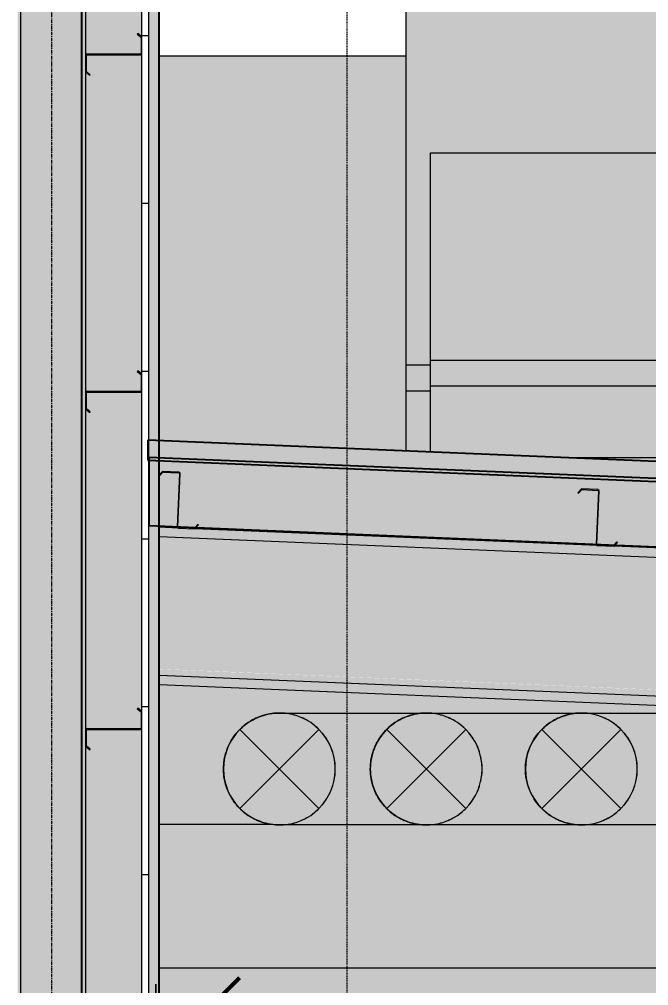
# Model space of a CAD drawing. Header units: inches. Extents: x -54880 to -186, y -265 to 853.
# Drawn here: x -22801 to -22711, y 108.3 to 246.5 of the extents above; entities that cross this region are included whole.
import ezdxf

# ---------------------------------------------------------------- set-up
doc = ezdxf.new("R2010")
doc.units = ezdxf.units.IN
doc.header["$MEASUREMENT"] = 0
doc.linetypes.add('Dash Dot 3_16_', pattern=[0.3125, 0.1875, -0.0625, 0, -0.0625])
doc.linetypes.add('Grid Line 1_2_', pattern=[0.875, 0.5, -0.125, 0.125, -0.125])
for name, color, linetype, lineweight in [('A-ANNO-DIMS', 211, 'Continuous', 9), ('A-ANNO-DIMS-192', 211, 'Continuous', 9), ('A-ANNO-SYMB', 150, 'Continuous', 9), ('A-CLNG', 13, 'Continuous', 9), ('A-ROOF', 132, 'Continuous', 9), ('A-WALL', 113, 'Continuous', 9), ('A-WALL-PATT', 111, 'Continuous', 9), ('L-SITE-WALL', 31, 'Continuous', 9), ('M-EQPM', 50, 'Continuous', 9), ('M-HVAC-DUCT', 70, 'Continuous', 9), ('M-HVAC-DUCT-ANNO', 70, 'Continuous', 9), ('S-BEAM', 12, 'Continuous', 9), ('S-COLS', 52, 'Continuous', 9), ('S-GRID', 1, 'Continuous', 9)]:
    doc.layers.add(name, color=color, linetype=linetype, lineweight=lineweight)
doc.styles.add('Arial_2', font='arial.ttf', dxfattribs={"height": 17.703593})
doc.dimstyles.new('Linear_-_3_32__Arial', dxfattribs={"dimscale": 12, "dimtxt": 18, "dimasz": 2, "dimexe": 1.5, "dimexo": 1, "dimgap": 1, "dimtad": 1, "dimdec": 0, "dimzin": 1, "dimdsep": 46, "dimlunit": 4, "dimtxsty": 'Arial_2', "dimblk1": 'OBLIQUE', "dimblk2": 'OBLIQUE', "dimsah": 1, "dimcen": 0.09, "dimdle": 1.5, "dimazin": 0, "dimtfac": 1, "dimtdec": 4, "dimtix": 1, "dimtmove": 0, "dimatfit": 3, "dimfxl": 1, "dimtvp": 1, "dimtfill": 1, "dimfrac": 2, "dimtolj": 1, "dimtzin": 0, "dimarcsym": 2})
pattern_1 = [(45, (-26138.858, 100.19), (-19.00703, 19.00703), []), (45, (-26138.858, 128.99), (-19.00703, 19.00703), [])]

# ---------------------------------------------------------------- blocks, each defined once
blk = doc.blocks.new('W-Wide Flange - W21X166-782998-Section 13')
at = {"layer": 'S-BEAM'}
for points in [[(-22076.2, 143.13), (-22076.14, 144.49), (-22781.02, 173.86), (-22781.02, 172.5), (-22078.63, 143.23)], [(-22076.23, 142.24), (-22076.2, 143.13), (-22781.02, 172.47), (-22781.02, 171.61), (-22078.63, 142.34)], [(-22076.98, 124.26), (-22076.23, 142.24), (-22781.02, 171.61), (-22781.02, 153.59), (-22076.99, 124.26)], [(-22077.02, 123.37), (-22077.02, 124.26), (-22781.02, 153.56), (-22781.02, 152.7), (-22077.75, 123.4)], [(-22077.08, 122.01), (-22077.02, 123.37), (-22781.02, 152.7), (-22781.02, 151.34), (-22680.62, 147.23), (-22678.69, 147.23), (-22677.95, 147.05), (-22662.21, 146.39), (-22661.49, 146.77), (-22659.62, 147.23), (-22657.5, 147.18), (-22655.76, 146.73), (-22654.49, 146.07), (-22078.63, 122.07)]]:
    blk.add_hatch(color=256, dxfattribs=at).paths.add_polyline_path(points, flags=0)
for p, q in [((-22778.27, 173.75), (-22781.02, 173.86)), ((-22718.33, 171.25), (-22775.91, 173.65)), ((-22076.2, 143.13), (-22781.02, 172.5)), ((-22658.38, 168.75), (-22715.96, 171.15)), ((-22781.02, 152.7), (-22077.02, 123.37)), ((-22680.86, 147.17), (-22781.02, 151.34))]:
    blk.add_line(p, q, dxfattribs=at)
blk = doc.blocks.new('Girt_Z - 8_D-915533-Section 13')
at = {"layer": 'S-BEAM'}
h = blk.add_hatch(dxfattribs=at)
h.set_pattern_fill('FP_1', color=256, style=0, pattern_type=2)
h.set_pattern_definition(pattern_1)
h.paths.add_polyline_path([(-22790.95, 142.02), (-22790.88, 142.1), (-22791.42, 142.55), (-22791.42, 144.87), (-22791.52, 144.87), (-22791.52, 142.5), (-22790.98, 142.05)], flags=0)
h.paths.add_polyline_path([(-22791.34, 144.95), (-22783.71, 144.95), (-22783.71, 145.05), (-22791.34, 145.05)], flags=0)
h.paths.add_polyline_path([(-22783.63, 145.13), (-22783.52, 145.13), (-22783.52, 147.5), (-22784.1, 147.98), (-22784.17, 147.9), (-22783.63, 147.45)], flags=0)
at = {"layer": 'S-BEAM', "lineweight": 15}
for p, q in [((-22784.1, 147.98), (-22784.17, 147.9)), ((-22783.52, 147.5), (-22784.1, 147.98)), ((-22784.17, 147.9), (-22783.63, 147.45)), ((-22783.63, 147.45), (-22783.63, 145.13)), ((-22783.52, 145.13), (-22783.52, 147.5)), ((-22791.52, 144.87), (-22791.52, 142.5)), ((-22791.42, 142.55), (-22791.42, 144.87)), ((-22783.71, 145.05), (-22791.34, 145.05)), ((-22791.34, 144.95), (-22783.71, 144.95)), ((-22791.52, 142.5), (-22790.95, 142.02)), ((-22790.88, 142.1), (-22791.42, 142.55)), ((-22790.95, 142.02), (-22790.88, 142.1))]:
    blk.add_line(p, q, dxfattribs=at)
for centre, radius, start, end in [((-22791.34, 144.87), 0.188, 90, 180), ((-22791.34, 144.87), 0.0782, 90, 177.8773), ((-22783.71, 145.13), 0.188, 270, 0), ((-22783.71, 145.13), 0.0782, 270, 356.9576)]:
    blk.add_arc(centre, radius, start, end, dxfattribs=at)
blk = doc.blocks.new('Girt_Z - 8_D-V13-Section 13')
at = {"layer": 'S-BEAM', "lineweight": 15}
for p, q in [((-22784.1, 196.23), (-22784.17, 196.15)), ((-22784.17, 196.15), (-22783.63, 195.7)), ((-22783.52, 195.75), (-22784.1, 196.23)), ((-22783.63, 195.7), (-22783.63, 193.38)), ((-22783.52, 193.38), (-22783.52, 195.75)), ((-22791.52, 193.12), (-22791.52, 190.75)), ((-22791.42, 190.8), (-22791.42, 193.12)), ((-22783.71, 193.3), (-22791.34, 193.3)), ((-22791.34, 193.2), (-22783.71, 193.2)), ((-22791.52, 190.75), (-22790.95, 190.27)), ((-22790.88, 190.35), (-22791.42, 190.8)), ((-22790.95, 190.27), (-22790.88, 190.35))]:
    blk.add_line(p, q, dxfattribs=at)
for centre, radius, start, end in [((-22791.34, 193.12), 0.188, 90, 180), ((-22791.34, 193.12), 0.0782, 90, 177.8773), ((-22783.71, 193.38), 0.188, 270, 0), ((-22783.71, 193.38), 0.0782, 270, 356.9576)]:
    blk.add_arc(centre, radius, start, end, dxfattribs=at)
blk = doc.blocks.new('Girt_Z - 8_D-V14-Section 13')
at = {"layer": 'S-BEAM', "lineweight": 15}
for p, q in [((-22784.1, 244.48), (-22784.17, 244.4)), ((-22784.17, 244.4), (-22783.63, 243.95)), ((-22783.52, 244), (-22784.1, 244.48)), ((-22783.63, 243.95), (-22783.63, 241.63)), ((-22783.52, 241.63), (-22783.52, 244)), ((-22791.52, 241.37), (-22791.52, 239)), ((-22791.42, 239.05), (-22791.42, 241.37)), ((-22783.71, 241.55), (-22791.34, 241.55)), ((-22791.34, 241.45), (-22783.71, 241.45)), ((-22791.52, 239), (-22790.95, 238.52)), ((-22790.88, 238.6), (-22791.42, 239.05)), ((-22790.95, 238.52), (-22790.88, 238.6))]:
    blk.add_line(p, q, dxfattribs=at)
for centre, radius, start, end in [((-22791.34, 241.37), 0.188, 90, 180), ((-22791.34, 241.37), 0.0782, 90, 177.8773), ((-22783.71, 241.63), 0.188, 270, 0), ((-22783.71, 241.63), 0.0782, 270, 356.9576)]:
    blk.add_arc(centre, radius, start, end, dxfattribs=at)
blk = doc.blocks.new('Girt_Z - 8_D-943828-Section 13')
at = {"layer": 'S-BEAM'}
h = blk.add_hatch(dxfattribs=at)
h.set_pattern_fill('FP_1', color=256, style=0, pattern_type=2)
h.set_pattern_definition(pattern_1)
h.paths.add_polyline_path([(-22775.91, 173.65), (-22775.4, 174.2), (-22775.48, 174.27), (-22775.95, 173.76), (-22778.27, 173.85), (-22778.27, 173.75)], flags=0)
h.paths.add_polyline_path([(-22778.34, 173.94), (-22778.03, 181.55), (-22778.14, 181.56), (-22778.45, 173.94)], flags=0)
h.paths.add_polyline_path([(-22781, 181.22), (-22780.52, 181.74), (-22778.21, 181.64), (-22778.21, 181.75), (-22780.57, 181.85), (-22781.08, 181.29)], flags=0)
at = {"layer": 'S-BEAM', "lineweight": 15}
for p, q in [((-22780.57, 181.85), (-22781.08, 181.29)), ((-22781.08, 181.29), (-22781, 181.22)), ((-22781, 181.22), (-22780.52, 181.74)), ((-22778.21, 181.75), (-22780.57, 181.85)), ((-22780.52, 181.74), (-22778.21, 181.64)), ((-22778.14, 181.56), (-22778.45, 173.94)), ((-22778.34, 173.94), (-22778.03, 181.55)), ((-22775.48, 174.27), (-22775.95, 173.76)), ((-22775.91, 173.65), (-22775.4, 174.2)), ((-22775.4, 174.2), (-22775.48, 174.27)), ((-22775.95, 173.76), (-22778.27, 173.85)), ((-22778.27, 173.75), (-22775.91, 173.65))]:
    blk.add_line(p, q, dxfattribs=at)
for centre, radius, start, end in [((-22778.21, 181.56), 0.187, 357.6141, 87.6141), ((-22778.21, 181.56), 0.0782, 357.6141, 85.4913), ((-22778.27, 173.93), 0.187, 177.6141, 267.6141), ((-22778.27, 173.93), 0.0782, 177.6141, 264.5717)]:
    blk.add_arc(centre, radius, start, end, dxfattribs=at)
blk = doc.blocks.new('Girt_Z - 8_D-V99-Section 13')
at = {"layer": 'S-BEAM'}
h = blk.add_hatch(dxfattribs=at)
h.set_pattern_fill('FP_1', color=256, style=0, pattern_type=2)
h.set_pattern_definition(pattern_1)
h.paths.add_polyline_path([(-22715.96, 171.15), (-22715.45, 171.7), (-22715.54, 171.78), (-22716.01, 171.26), (-22718.32, 171.36), (-22718.33, 171.25), (-22717.98, 171.23)], flags=0)
h.paths.add_polyline_path([(-22718.4, 171.44), (-22718.08, 179.06), (-22718.19, 179.06), (-22718.5, 171.44)], flags=0)
h.paths.add_polyline_path([(-22721.05, 178.72), (-22720.58, 179.24), (-22718.26, 179.14), (-22718.26, 179.25), (-22720.62, 179.35), (-22721.13, 178.8)], flags=0)
at = {"layer": 'S-BEAM', "lineweight": 15}
for p, q in [((-22720.62, 179.35), (-22721.13, 178.8)), ((-22721.13, 178.8), (-22721.05, 178.72)), ((-22721.05, 178.72), (-22720.58, 179.24)), ((-22718.26, 179.25), (-22720.62, 179.35)), ((-22720.58, 179.24), (-22718.26, 179.14)), ((-22718.19, 179.06), (-22718.5, 171.44)), ((-22718.4, 171.44), (-22718.08, 179.06)), ((-22715.54, 171.78), (-22716.01, 171.26)), ((-22715.96, 171.15), (-22715.45, 171.7)), ((-22715.45, 171.7), (-22715.54, 171.78)), ((-22718.33, 171.25), (-22715.96, 171.15)), ((-22716.01, 171.26), (-22718.32, 171.36))]:
    blk.add_line(p, q, dxfattribs=at)
for centre, radius, start, end in [((-22718.27, 179.06), 0.187, 357.6141, 87.6141), ((-22718.27, 179.06), 0.0782, 357.6141, 85.4913), ((-22718.32, 171.43), 0.187, 177.6141, 267.6141), ((-22718.32, 171.43), 0.0782, 177.6141, 264.5717)]:
    blk.add_arc(centre, radius, start, end, dxfattribs=at)
blk = doc.blocks.new('Carrier_48TC_Standard_Efficiency_Gas_Heat_Electric_Cooling_Packaged_Rooftop_Unit_3_to_15_nominal_tons - 15 ton 48TC__16-V108-Section 13')
at = {"layer": 'M-EQPM'}
for points in [[(-22745.7, 193.33), (-22742.2, 193.33), (-22742.2, 227.4), (-22699.77, 227.4), (-22699.77, 241.25), (-22629.83, 241.25), (-22629.83, 250.7), (-22745.7, 250.7), (-22745.7, 197.78)], [(-22629.7, 241.25), (-22629.7, 245.58), (-22629.83, 245.58), (-22629.83, 241.25)]]:
    blk.add_hatch(color=256, dxfattribs=at).paths.add_polyline_path(points, flags=0)
h = blk.add_hatch(color=256, dxfattribs=at)
h.paths.add_polyline_path([(-22657.02, 183.08), (-22673.77, 183.78), (-22721.64, 183.78), (-22704.89, 183.08), (-22666.14, 183.08)], flags=0)
h.paths.add_polyline_path([(-22742.2, 184.63), (-22742.2, 197.08), (-22745.7, 197.08), (-22745.7, 184.78)], flags=0)
for p, q in [((-22745.7, 250.7), (-22629.83, 250.7)), ((-22745.7, 193.33), (-22745.7, 250.7)), ((-22629.83, 241.25), (-22629.83, 250.7)), ((-22629.83, 245.58), (-22629.7, 245.58)), ((-22629.7, 245.58), (-22629.7, 241.25)), ((-22745.7, 197.08), (-22742.2, 197.08)), ((-22745.7, 184.78), (-22745.7, 197.08)), ((-22742.2, 193.33), (-22745.7, 193.33)), ((-22657.02, 183.08), (-22704.89, 183.08))]:
    blk.add_line(p, q, dxfattribs=at)
blk = doc.blocks.new('Carrier_48TC_Standard_Efficiency_Gas_Heat_Electric_Cooling_Packaged_Rooftop_Unit_3_to_15_nominal_tons - 5 ton 48TC__06-873527-Section 13')
at = {"layer": 'M-EQPM'}
for points in [[(-22735.26, 194.03), (-22699.77, 194.03), (-22699.77, 227.4), (-22742.2, 227.4), (-22742.2, 194.03)], [(-22699.77, 183.78), (-22675.72, 183.86), (-22699.77, 184.86), (-22699.77, 197.78), (-22742.2, 197.78), (-22742.2, 184.63), (-22721.64, 183.78), (-22700.7, 183.78)]]:
    blk.add_hatch(color=256, dxfattribs=at).paths.add_polyline_path(points, flags=0)
for p, q in [((-22742.2, 227.4), (-22699.77, 227.4)), ((-22742.2, 194.03), (-22742.2, 227.4)), ((-22742.2, 197.78), (-22699.77, 197.78)), ((-22742.2, 184.63), (-22742.2, 197.78)), ((-22699.77, 194.03), (-22742.2, 194.03)), ((-22673.77, 183.78), (-22721.64, 183.78))]:
    blk.add_line(p, q, dxfattribs=at)
blk = doc.blocks.new('Round Elbow - 1_5 D-893277-Section 13')
at = {"layer": 'M-HVAC-DUCT'}
h = blk.add_hatch(color=256, dxfattribs=at)
h.paths.add_polyline_path([(-22763.83, 131.29), (-22764.08, 131.34), (-22764.35, 131.34)], flags=0)
h.paths.add_polyline_path([(-22762.49, 131.44), (-22762.05, 131.49), (-22762, 131.56)], flags=0)
h.paths.add_polyline_path([(-22760.7, 131.96), (-22760.36, 132.08), (-22760.3, 132.17)], flags=0)
h.paths.add_polyline_path([(-22759.09, 132.88), (-22758.84, 133.03), (-22758.79, 133.14)], flags=0)
h.paths.add_polyline_path([(-22757.73, 134.14), (-22757.57, 134.3), (-22757.52, 134.44)], flags=0)
h.paths.add_polyline_path([(-22756.7, 135.69), (-22756.62, 135.81), (-22756.57, 136.02)], flags=0)
h.paths.add_polyline_path([(-22756.05, 137.44), (-22756.03, 137.51), (-22755.83, 139.29)], flags=0)
h.paths.add_polyline_path([(-22761.48, 146.89), (-22762.05, 147.09), (-22762.05, 147.03)], flags=0)
h.paths.add_polyline_path([(-22763.31, 147.23), (-22763.83, 147.29), (-22764.35, 147.23)], flags=0)
blk.add_hatch(color=256, dxfattribs=at).paths.add_polyline_path([(-22753.13, 139.29), (-22750.83, 139.29), (-22750.6, 141.2), (-22749.91, 143), (-22748.58, 144.8), (-22747.11, 146.01), (-22745.66, 146.77), (-22743.55, 147.23), (-22762.78, 147.21), (-22760.7, 146.61), (-22760.36, 146.49), (-22758.84, 145.54), (-22757.57, 144.27), (-22756.62, 142.76), (-22755.98, 140.68), (-22755.83, 139.29), (-22753.68, 139.29)], flags=0)
h = blk.add_hatch(color=256, dxfattribs=at)
h.paths.add_polyline_path([(-22743.56, 131.29), (-22743.9, 131.37), (-22746.01, 131.98), (-22746.5, 132.2), (-22747.82, 133.03), (-22749.08, 134.3), (-22750.15, 136.15), (-22750.63, 137.51), (-22750.83, 139.29), (-22755.83, 139.28), (-22756.07, 137.36), (-22756.74, 135.57), (-22757.84, 133.98), (-22759.35, 132.67), (-22761.18, 131.76), (-22763.05, 131.34), (-22743.79, 131.29)], flags=0)
h.paths.add_polyline_path([(-22741.11, 131.47), (-22740.65, 131.59), (-22741.05, 131.49)], flags=0)
at = {"layer": 'M-HVAC-DUCT', "flags": 128}
for points in [[(-22769.82, 144.59), (-22769.63, 144.8), (-22769.4, 145.02), (-22769.17, 145.24), (-22768.92, 145.45), (-22768.67, 145.65), (-22768.42, 145.84), (-22768.15, 146.02), (-22767.88, 146.19), (-22767.6, 146.34), (-22767.31, 146.49), (-22767.02, 146.62), (-22766.73, 146.74), (-22766.43, 146.85), (-22766.12, 146.95), (-22765.81, 147.04), (-22765.5, 147.11), (-22765.19, 147.17), (-22764.87, 147.22), (-22764.55, 147.25), (-22764.23, 147.28), (-22763.91, 147.29), (-22763.83, 147.29)], [(-22763.83, 147.29), (-22763.81, 147.29), (-22763.75, 147.29), (-22763.66, 147.29), (-22763.52, 147.29), (-22763.35, 147.29), (-22763.14, 147.29), (-22762.89, 147.29), (-22762.61, 147.29), (-22762.29, 147.29), (-22761.93, 147.29), (-22761.54, 147.29), (-22761.12, 147.29), (-22760.66, 147.29), (-22760.16, 147.29), (-22759.64, 147.29), (-22759.08, 147.29), (-22758.49, 147.29), (-22757.87, 147.29), (-22757.22, 147.29), (-22756.55, 147.29), (-22755.85, 147.29), (-22755.12, 147.29), (-22754.37, 147.29), (-22753.59, 147.29), (-22752.79, 147.29), (-22751.98, 147.29), (-22751.14, 147.29), (-22750.28, 147.29), (-22749.41, 147.29), (-22748.52, 147.29), (-22747.62, 147.29), (-22746.71, 147.29), (-22745.78, 147.29), (-22744.85, 147.29), (-22743.91, 147.29), (-22742.96, 147.29), (-22742.58, 147.29)], [(-22771.83, 139.29), (-22771.82, 139.61), (-22771.8, 139.93), (-22771.77, 140.24), (-22771.73, 140.56), (-22771.67, 140.88), (-22771.6, 141.19), (-22771.52, 141.5), (-22771.42, 141.8), (-22771.31, 142.1), (-22771.2, 142.4), (-22771.07, 142.69), (-22770.92, 142.98), (-22770.77, 143.26), (-22770.61, 143.54), (-22770.43, 143.8), (-22770.24, 144.06), (-22770.05, 144.32), (-22769.84, 144.56)], [(-22769.82, 133.99), (-22769.99, 134.19), (-22770.19, 134.44), (-22770.38, 134.7), (-22770.56, 134.96), (-22770.73, 135.24), (-22770.88, 135.52), (-22771.03, 135.8), (-22771.16, 136.09), (-22771.28, 136.39), (-22771.39, 136.69), (-22771.49, 136.99), (-22771.58, 137.3), (-22771.65, 137.61), (-22771.71, 137.93), (-22771.76, 138.24), (-22771.79, 138.56), (-22771.82, 138.88), (-22771.83, 139.2), (-22771.83, 139.29)], [(-22763.83, 131.29), (-22764.15, 131.29), (-22764.47, 131.31), (-22764.79, 131.34), (-22765.1, 131.39), (-22765.42, 131.45), (-22765.73, 131.52), (-22766.04, 131.6), (-22766.34, 131.69), (-22766.65, 131.8), (-22766.94, 131.92), (-22767.24, 132.05), (-22767.52, 132.19), (-22767.8, 132.34), (-22768.08, 132.51), (-22768.34, 132.68), (-22768.61, 132.87), (-22768.86, 133.07), (-22769.1, 133.27), (-22769.34, 133.49), (-22769.57, 133.71), (-22769.78, 133.95)], [(-22742.58, 131.29), (-22742.7, 131.29), (-22743.65, 131.29), (-22744.6, 131.29), (-22745.53, 131.29), (-22746.46, 131.29), (-22747.38, 131.29), (-22748.28, 131.29), (-22749.17, 131.29), (-22750.05, 131.29), (-22750.91, 131.29), (-22751.75, 131.29), (-22752.58, 131.29), (-22753.38, 131.29), (-22754.16, 131.29), (-22754.92, 131.29), (-22755.65, 131.29), (-22756.36, 131.29), (-22757.04, 131.29), (-22757.7, 131.29), (-22758.33, 131.29), (-22758.92, 131.29), (-22759.49, 131.29), (-22760.02, 131.29), (-22760.53, 131.29), (-22760.99, 131.29), (-22761.43, 131.29), (-22761.83, 131.29), (-22762.2, 131.29), (-22762.53, 131.29), (-22762.82, 131.29), (-22763.08, 131.29), (-22763.3, 131.29), (-22763.48, 131.29), (-22763.62, 131.29), (-22763.73, 131.29), (-22763.8, 131.29), (-22763.83, 131.29), (-22763.83, 131.29)]]:
    blk.add_lwpolyline(points, dxfattribs=at)
at = {"layer": 'M-HVAC-DUCT'}
for start, end in [(113.0848, 120.6682), (99.6807, 107.183), (90, 93.7389), (86.2611, 90), (72.817, 80.3193), (59.3318, 66.9152), (126.4786, 134.2301), (45.7699, 53.5214), (139.8651, 147.9612), (32.0388, 40.1349), (153.2466, 162.2008), (17.7992, 26.7534), (167.1429, 180), (360, 12.8571), (180, 192.8571), (347.1429, 360), (197.7992, 206.7534), (333.2466, 342.2008), (212.0388, 220.1349), (319.8651, 327.9612), (225.7699, 233.5214), (306.4786, 314.2301), (239.3318, 246.9152), (252.817, 260.3193), (279.6807, 287.183), (293.0848, 300.6682), (266.2611, 270), (270, 273.7389)]:
    blk.add_arc((-22763.83, 139.29), 8, start, end, dxfattribs=at)
blk = doc.blocks.new('Round Elbow - 1_5 D-V135-Section 13')
at = {"layer": 'M-HVAC-DUCT'}
h = blk.add_hatch(color=256, dxfattribs=at)
h.paths.add_polyline_path([(-22742.83, 131.29), (-22743.08, 131.34), (-22743.35, 131.34)], flags=0)
h.paths.add_polyline_path([(-22741.49, 131.44), (-22741.05, 131.49), (-22741, 131.56)], flags=0)
h.paths.add_polyline_path([(-22739.7, 131.96), (-22739.36, 132.08), (-22739.3, 132.17)], flags=0)
h.paths.add_polyline_path([(-22738.09, 132.88), (-22737.84, 133.03), (-22737.79, 133.14)], flags=0)
h.paths.add_polyline_path([(-22736.73, 134.14), (-22736.57, 134.3), (-22736.52, 134.44)], flags=0)
h.paths.add_polyline_path([(-22735.7, 135.69), (-22735.62, 135.81), (-22735.57, 136.02)], flags=0)
h.paths.add_polyline_path([(-22735.05, 137.44), (-22735.03, 137.51), (-22734.83, 139.29)], flags=0)
h.paths.add_polyline_path([(-22740.48, 146.89), (-22741.05, 147.09), (-22741.05, 147.03)], flags=0)
h = blk.add_hatch(color=256, dxfattribs=at)
h.paths.add_polyline_path([(-22734.58, 139.29), (-22728.63, 139.29), (-22728.31, 141.43), (-22727.53, 143.27), (-22726.62, 144.59), (-22724.87, 146.03), (-22723.27, 146.81), (-22721.59, 147.23), (-22741.78, 147.21), (-22739.7, 146.61), (-22739.36, 146.49), (-22737.84, 145.54), (-22736.57, 144.27), (-22735.62, 142.76), (-22734.98, 140.68), (-22734.83, 139.29)], flags=0)
h.paths.add_polyline_path([(-22718.83, 147.08), (-22718.88, 147.1), (-22718.84, 147.08)], flags=0)
blk.add_hatch(color=256, dxfattribs=at).paths.add_polyline_path([(-22734.54, 131.29), (-22721.62, 131.35), (-22723.81, 131.98), (-22724.34, 132.23), (-22725.65, 133.06), (-22726.89, 134.3), (-22727.93, 136.07), (-22728.43, 137.51), (-22728.63, 139.29), (-22734.83, 139.28), (-22735.07, 137.36), (-22735.74, 135.57), (-22736.84, 133.98), (-22738.35, 132.67), (-22739.99, 131.81), (-22742.05, 131.34), (-22735.26, 131.29)], flags=0)
at = {"layer": 'M-HVAC-DUCT', "flags": 128}
for points in [[(-22750.83, 139.29), (-22750.82, 139.61), (-22750.8, 139.93), (-22750.77, 140.24), (-22750.73, 140.56), (-22750.67, 140.88), (-22750.6, 141.19), (-22750.52, 141.5), (-22750.42, 141.8), (-22750.31, 142.1), (-22750.2, 142.4), (-22750.07, 142.69), (-22749.92, 142.98), (-22749.77, 143.26), (-22749.61, 143.54), (-22749.43, 143.8), (-22749.24, 144.06), (-22749.05, 144.32), (-22748.84, 144.56), (-22748.63, 144.8), (-22748.4, 145.02), (-22748.17, 145.24), (-22747.92, 145.45), (-22747.67, 145.65), (-22747.42, 145.84), (-22747.15, 146.02), (-22746.88, 146.19), (-22746.6, 146.34), (-22746.31, 146.49), (-22746.02, 146.62), (-22745.73, 146.74), (-22745.43, 146.85), (-22745.12, 146.95), (-22744.81, 147.04), (-22744.5, 147.11), (-22744.19, 147.17), (-22743.87, 147.22), (-22743.55, 147.25), (-22743.23, 147.28), (-22742.91, 147.29), (-22742.83, 147.29)], [(-22742.83, 147.29), (-22742.81, 147.29), (-22742.75, 147.29), (-22742.66, 147.29), (-22742.52, 147.29), (-22742.35, 147.29), (-22742.14, 147.29), (-22741.89, 147.29), (-22741.61, 147.29), (-22741.29, 147.29), (-22740.93, 147.29), (-22740.54, 147.29), (-22740.12, 147.29), (-22739.66, 147.29), (-22739.16, 147.29), (-22738.64, 147.29), (-22738.08, 147.29), (-22737.49, 147.29), (-22736.87, 147.29), (-22736.22, 147.29), (-22735.55, 147.29), (-22734.85, 147.29), (-22734.12, 147.29), (-22733.37, 147.29), (-22732.59, 147.29), (-22731.79, 147.29), (-22730.98, 147.29), (-22730.14, 147.29), (-22729.28, 147.29), (-22728.41, 147.29), (-22727.52, 147.29), (-22726.62, 147.29), (-22725.71, 147.29), (-22724.78, 147.29), (-22723.85, 147.29), (-22722.91, 147.29), (-22721.96, 147.29), (-22721, 147.29), (-22720.39, 147.29)], [(-22742.83, 131.29), (-22743.15, 131.29), (-22743.47, 131.31), (-22743.79, 131.34), (-22744.1, 131.39), (-22744.42, 131.45), (-22744.73, 131.52), (-22745.04, 131.6), (-22745.34, 131.69), (-22745.65, 131.8), (-22745.94, 131.92), (-22746.24, 132.05), (-22746.52, 132.19), (-22746.8, 132.34), (-22747.08, 132.51), (-22747.34, 132.68), (-22747.61, 132.87), (-22747.86, 133.07), (-22748.1, 133.27), (-22748.34, 133.49), (-22748.57, 133.71), (-22748.78, 133.95), (-22748.99, 134.19), (-22749.19, 134.44), (-22749.38, 134.7), (-22749.56, 134.96), (-22749.73, 135.24), (-22749.88, 135.52), (-22750.03, 135.8), (-22750.16, 136.09), (-22750.28, 136.39), (-22750.39, 136.69), (-22750.49, 136.99), (-22750.58, 137.3), (-22750.65, 137.61), (-22750.71, 137.93), (-22750.76, 138.24), (-22750.79, 138.56), (-22750.82, 138.88), (-22750.83, 139.2), (-22750.83, 139.29)], [(-22720.39, 131.29), (-22720.75, 131.29), (-22721.7, 131.29), (-22722.65, 131.29), (-22723.6, 131.29), (-22724.53, 131.29), (-22725.46, 131.29), (-22726.38, 131.29), (-22727.28, 131.29), (-22728.17, 131.29), (-22729.05, 131.29), (-22729.91, 131.29), (-22730.75, 131.29), (-22731.58, 131.29), (-22732.38, 131.29), (-22733.16, 131.29), (-22733.92, 131.29), (-22734.65, 131.29), (-22735.36, 131.29), (-22736.04, 131.29), (-22736.7, 131.29), (-22737.33, 131.29), (-22737.92, 131.29), (-22738.49, 131.29), (-22739.02, 131.29), (-22739.53, 131.29), (-22739.99, 131.29), (-22740.43, 131.29), (-22740.83, 131.29), (-22741.2, 131.29), (-22741.53, 131.29), (-22741.82, 131.29), (-22742.08, 131.29), (-22742.3, 131.29), (-22742.48, 131.29), (-22742.62, 131.29), (-22742.73, 131.29), (-22742.8, 131.29), (-22742.83, 131.29), (-22742.83, 131.29)]]:
    blk.add_lwpolyline(points, dxfattribs=at)
at = {"layer": 'M-HVAC-DUCT'}
for start, end in [(113.0848, 120.6682), (99.6807, 107.183), (90, 93.7389), (86.2611, 90), (72.817, 80.3193), (59.3318, 66.9152), (126.4786, 134.2301), (45.7699, 53.5214), (139.8651, 147.9612), (32.0388, 40.1349), (153.2466, 162.2008), (17.8742, 26.7534), (167.1429, 180), (360, 12.8571), (180, 192.8571), (347.1429, 360), (197.7992, 206.7534), (333.2466, 342.1258), (212.0388, 220.1349), (319.8651, 327.9612), (225.7699, 233.5214), (306.4786, 314.2301), (239.3318, 246.9152), (252.817, 260.3193), (279.6807, 287.183), (293.0848, 300.6682), (266.2611, 270), (270, 273.7389)]:
    blk.add_arc((-22742.83, 139.29), 8, start, end, dxfattribs=at)
blk = doc.blocks.new('Round Elbow - 1_5 D-V136-Section 13')
at = {"layer": 'M-HVAC-DUCT'}
h = blk.add_hatch(color=256, dxfattribs=at)
h.paths.add_polyline_path([(-22720.63, 131.29), (-22720.89, 131.34), (-22721.15, 131.34)], flags=0)
h.paths.add_polyline_path([(-22719.29, 131.44), (-22718.85, 131.49), (-22718.81, 131.56)], flags=0)
h.paths.add_polyline_path([(-22717.51, 131.96), (-22717.16, 132.08), (-22717.1, 132.17)], flags=0)
h.paths.add_polyline_path([(-22715.89, 132.88), (-22715.64, 133.03), (-22715.59, 133.14)], flags=0)
h.paths.add_polyline_path([(-22714.53, 134.14), (-22714.38, 134.3), (-22714.33, 134.44)], flags=0)
h.paths.add_polyline_path([(-22713.5, 135.69), (-22713.42, 135.81), (-22713.38, 136.02)], flags=0)
h.paths.add_polyline_path([(-22712.85, 137.44), (-22712.83, 137.51), (-22712.63, 139.29)], flags=0)
h.paths.add_polyline_path([(-22718.28, 146.89), (-22718.85, 147.09), (-22718.86, 147.03)], flags=0)
h.paths.add_polyline_path([(-22720.11, 147.23), (-22720.63, 147.29), (-22721.15, 147.23)], flags=0)
blk.add_hatch(color=256, dxfattribs=at).paths.add_polyline_path([(-22711.67, 139.29), (-22707.63, 139.29), (-22707.4, 141.2), (-22706.71, 143), (-22705.38, 144.8), (-22703.91, 146.01), (-22702.47, 146.77), (-22700.35, 147.23), (-22719.59, 147.21), (-22717.51, 146.61), (-22717.16, 146.49), (-22715.64, 145.54), (-22714.38, 144.27), (-22713.42, 142.76), (-22712.79, 140.68), (-22712.63, 139.29), (-22712.2, 139.29)], flags=0)
h = blk.add_hatch(color=256, dxfattribs=at)
h.paths.add_polyline_path([(-22703.39, 131.29), (-22700.7, 131.37), (-22702.81, 131.98), (-22703.3, 132.2), (-22704.62, 133.03), (-22705.89, 134.3), (-22706.96, 136.15), (-22707.43, 137.51), (-22707.63, 139.29), (-22712.63, 139.28), (-22712.87, 137.36), (-22713.55, 135.57), (-22714.64, 133.98), (-22716.15, 132.67), (-22717.98, 131.76), (-22719.85, 131.34), (-22703.83, 131.29)], flags=0)
h.paths.add_polyline_path([(-22697.92, 131.47), (-22697.45, 131.59), (-22697.85, 131.49)], flags=0)
at = {"layer": 'M-HVAC-DUCT', "flags": 128}
for points in [[(-22726.62, 144.59), (-22726.43, 144.8), (-22726.2, 145.02), (-22725.97, 145.24), (-22725.73, 145.45), (-22725.48, 145.65), (-22725.22, 145.84), (-22724.95, 146.02), (-22724.68, 146.19), (-22724.4, 146.34), (-22724.12, 146.49), (-22723.83, 146.62), (-22723.53, 146.74), (-22723.23, 146.85), (-22722.92, 146.95), (-22722.62, 147.04), (-22722.3, 147.11), (-22721.99, 147.17), (-22721.67, 147.22), (-22721.36, 147.25), (-22721.04, 147.28), (-22720.72, 147.29), (-22720.63, 147.29)], [(-22720.63, 147.29), (-22720.61, 147.29), (-22720.55, 147.29), (-22720.46, 147.29), (-22720.32, 147.29), (-22720.15, 147.29), (-22719.94, 147.29), (-22719.7, 147.29), (-22719.41, 147.29), (-22719.09, 147.29), (-22718.74, 147.29), (-22718.34, 147.29), (-22717.92, 147.29), (-22717.46, 147.29), (-22716.96, 147.29), (-22716.44, 147.29), (-22715.88, 147.29), (-22715.29, 147.29), (-22714.67, 147.29), (-22714.03, 147.29), (-22713.35, 147.29), (-22712.65, 147.29), (-22711.92, 147.29), (-22711.17, 147.29), (-22710.39, 147.29), (-22709.6, 147.29), (-22708.78, 147.29), (-22707.94, 147.29), (-22707.09, 147.29), (-22706.21, 147.29), (-22705.33, 147.29), (-22704.43, 147.29), (-22703.51, 147.29), (-22702.59, 147.29), (-22701.65, 147.29), (-22700.71, 147.29), (-22699.76, 147.29), (-22699.39, 147.29)], [(-22728.63, 139.29), (-22728.62, 139.61), (-22728.6, 139.93), (-22728.57, 140.24), (-22728.53, 140.56), (-22728.47, 140.88), (-22728.4, 141.19), (-22728.32, 141.5), (-22728.22, 141.8), (-22728.12, 142.1), (-22728, 142.4), (-22727.87, 142.69), (-22727.73, 142.98), (-22727.57, 143.26), (-22727.41, 143.54), (-22727.23, 143.8), (-22727.05, 144.06), (-22726.85, 144.32), (-22726.64, 144.56)], [(-22726.62, 133.98), (-22726.8, 134.19), (-22727, 134.44), (-22727.18, 134.7), (-22727.36, 134.96), (-22727.53, 135.24), (-22727.69, 135.52), (-22727.83, 135.8), (-22727.96, 136.09), (-22728.09, 136.39), (-22728.2, 136.69), (-22728.29, 136.99), (-22728.38, 137.3), (-22728.45, 137.61), (-22728.51, 137.93), (-22728.56, 138.24), (-22728.6, 138.56), (-22728.62, 138.88), (-22728.63, 139.2), (-22728.63, 139.29)], [(-22720.63, 131.29), (-22720.95, 131.29), (-22721.27, 131.31), (-22721.59, 131.34), (-22721.91, 131.39), (-22722.22, 131.45), (-22722.53, 131.52), (-22722.84, 131.6), (-22723.15, 131.69), (-22723.45, 131.8), (-22723.75, 131.92), (-22724.04, 132.05), (-22724.32, 132.19), (-22724.61, 132.34), (-22724.88, 132.51), (-22725.15, 132.68), (-22725.41, 132.87), (-22725.66, 133.07), (-22725.91, 133.27), (-22726.14, 133.49), (-22726.37, 133.71), (-22726.59, 133.95)], [(-22699.39, 131.29), (-22699.5, 131.29), (-22700.45, 131.29), (-22701.4, 131.29), (-22702.34, 131.29), (-22703.26, 131.29), (-22704.18, 131.29), (-22705.09, 131.29), (-22705.98, 131.29), (-22706.85, 131.29), (-22707.71, 131.29), (-22708.56, 131.29), (-22709.38, 131.29), (-22710.18, 131.29), (-22710.96, 131.29), (-22711.72, 131.29), (-22712.46, 131.29), (-22713.16, 131.29), (-22713.85, 131.29), (-22714.5, 131.29), (-22715.13, 131.29), (-22715.72, 131.29), (-22716.29, 131.29), (-22716.83, 131.29), (-22717.33, 131.29), (-22717.8, 131.29), (-22718.23, 131.29), (-22718.63, 131.29), (-22719, 131.29), (-22719.33, 131.29), (-22719.62, 131.29), (-22719.88, 131.29), (-22720.1, 131.29), (-22720.28, 131.29), (-22720.43, 131.29), (-22720.53, 131.29), (-22720.6, 131.29), (-22720.63, 131.29), (-22720.63, 131.29)]]:
    blk.add_lwpolyline(points, dxfattribs=at)
at = {"layer": 'M-HVAC-DUCT'}
for start, end in [(113.0848, 120.6682), (99.6807, 107.183), (90, 93.7389), (86.2611, 90), (72.817, 80.3193), (59.3318, 66.9152), (126.4786, 134.2301), (45.7699, 53.5214), (139.8651, 147.9612), (32.0388, 40.1349), (153.2466, 162.2008), (17.7992, 26.7534), (167.1429, 180), (360, 12.8571), (180, 192.8571), (347.1429, 360), (197.7992, 206.7534), (333.2466, 342.2008), (212.0388, 220.1349), (319.8651, 327.9612), (225.7699, 233.5214), (306.4786, 314.2301), (239.3318, 246.9152), (252.817, 260.3193), (279.6807, 287.183), (293.0848, 300.6682), (266.2611, 270), (270, 273.7389)]:
    blk.add_arc((-22720.63, 139.29), 8, start, end, dxfattribs=at)
blk = doc.blocks.new('DIMBLOCK1-Section 13')
at = {"layer": 'A-ANNO-DIMS-192', "lineweight": 50}
for p, q in [((-24629.77, 97.39), (-24617.77, 109.39)), ((-22781.52, 97.39), (-22769.52, 109.39)), ((-24629.77, 97.39), (-24641.77, 85.39)), ((-22781.52, 97.39), (-22793.52, 85.39))]:
    blk.add_line(p, q, dxfattribs=at)
at = {"layer": 'A-ANNO-DIMS-192'}
for p, q in [((-24629.77, 108.5), (-24629.77, 79.39)), ((-24629.77, 97.39), (-24629.77, 108.5)), ((-22781.52, 108.5), (-22781.52, 79.39)), ((-22781.52, 97.39), (-22781.52, 108.5)), ((-24647.77, 97.39), (-22763.52, 97.39))]:
    blk.add_line(p, q, dxfattribs=at)
at = {"layer": 'A-ANNO-DIMS-192', "color": 0, "insert": (-23750.65, 132.35), "char_height": 17.704, "width": 108, "attachment_point": 1, "line_spacing_factor": 0.938532, "style": 'Arial_2', "bg_fill": 3, "box_fill_scale": 1.25, "bg_fill_color": 0, "bg_fill_transparency": 0}
blk.add_mtext('154\' - 0"', dxfattribs=at)
blk = doc.blocks.new('_Oblique')
at = {"color": 0, "linetype": 'ByBlock', "lineweight": -2}
blk.add_line((-0.5, -0.5), (0.5, 0.5), dxfattribs=at)

msp = doc.modelspace()

# ---------------------------------------------------------------- hatches: boundary and pattern name
at = {"layer": 'A-CLNG'}
msp.add_hatch(color=256, dxfattribs=at).paths.add_polyline_path([(-22060.14, 144), (-22060.14, 153.76), (-22782.52, 183.86), (-22782.52, 174.1), (-22061.35, 144.05)], flags=0)
at = {"layer": 'A-ROOF'}
msp.add_hatch(color=256, dxfattribs=at).paths.add_polyline_path([(-22012.52, 151.35), (-22012.52, 154.23), (-22782.65, 186.32), (-22782.65, 183.44), (-22044.07, 152.67)], flags=0)
at = {"layer": 'A-WALL-PATT'}
h = msp.add_hatch(dxfattribs=at)
h.set_pattern_fill('FP_4', color=256, style=0, pattern_type=2)
h.set_pattern_definition([(0, (-26138.858, 100.19), (0, 24), []), (90, (-26138.858, 100.19), (-24, 1e-15), [])])
h.paths.add_polyline_path([(-22782.52, 0), (-22782.52, 367.48), (-22783.52, 367.48), (-22783.52, 0)], flags=0)
at = {"layer": 'L-SITE-WALL', "lineweight": 5}
for points in [[(-22791.52, 0), (-22791.52, 367.48), (-22792.15, 367.48), (-22792.15, 0)], [(-22783.52, 0), (-22783.52, 367.48), (-22791.52, 367.48), (-22791.52, 0)]]:
    msp.add_hatch(color=256, dxfattribs=at).paths.add_polyline_path(points, flags=0)
at = {"layer": 'L-SITE-WALL'}
msp.add_hatch(color=256, dxfattribs=at).paths.add_polyline_path([(-22781.02, 0), (-22781.02, 367.48), (-22782.52, 367.48), (-22782.52, 0)], flags=0)
at = {"layer": 'L-SITE-WALL', "lineweight": 5}
h = msp.add_hatch(color=256, dxfattribs=at)
h.paths.add_polyline_path([(-22493.34, 0), (-22458.77, 0), (-22458.77, 131.29), (-22649.51, 131.29), (-22651.74, 128.93), (-22654.68, 126.27), (-22658.75, 123.29), (-22662.88, 120.87), (-22667.6, 118.73), (-22670.31, 117.71), (-22672.12, 116.69), (-22676.85, 114.6), (-22681.76, 112.96), (-22687.58, 111.67), (-22692.49, 111.03), (-22697.08, 110.82), (-22781.02, 110.82), (-22781.02, 93), (-22779.52, 93), (-22779.52, 0), (-22769.82, 0)], flags=0)
h.paths.add_polyline_path([(-22810.02, 2), (-22801.26, 2), (-22801.26, 93.77), (-22810.02, 93.77), (-22810.02, 20.14)], flags=0)
h.paths.add_polyline_path([(-22688.66, 147.29), (-22685.79, 147.37), (-22692.66, 147.66), (-22692.66, 147.29), (-22689.88, 147.29)], flags=0)
h.paths.add_polyline_path([(-22173.39, 148.54), (-22173.39, 148.72), (-22176.33, 148.78), (-22176.43, 148.67), (-22175.42, 148.63)], flags=0)
h.paths.add_polyline_path([(-22178.79, 148.77), (-22178.79, 148.88), (-22236.27, 151.28), (-22236.38, 151.17), (-22178.87, 148.77)], flags=0)
h.paths.add_polyline_path([(-22238.74, 151.26), (-22238.74, 151.37), (-22296.22, 153.77), (-22296.32, 153.66), (-22239.05, 151.28)], flags=0)
h.paths.add_polyline_path([(-22059.52, 151.8), (-22059.52, 153.31), (-22060.14, 153.34), (-22060.14, 151.83)], flags=0)
h.paths.add_polyline_path([(-22298.69, 153.76), (-22298.69, 153.87), (-22356.17, 156.27), (-22356.27, 156.16), (-22298.99, 153.77)], flags=0)
h.paths.add_polyline_path([(-22059.52, 156.19), (-22059.52, 158.18), (-22657.02, 183.08), (-22704.89, 183.08), (-22060.14, 156.21)], flags=0)
h.paths.add_polyline_path([(-22358.64, 156.26), (-22358.64, 156.37), (-22416.12, 158.77), (-22416.22, 158.66), (-22358.72, 156.26)], flags=0)
h.paths.add_polyline_path([(-22418.59, 158.76), (-22418.58, 158.87), (-22476.07, 161.27), (-22476.17, 161.16), (-22418.66, 158.76)], flags=0)
h.paths.add_polyline_path([(-22478.53, 161.26), (-22478.53, 161.37), (-22536.01, 163.77), (-22536.12, 163.66), (-22478.61, 161.26)], flags=0)
h.paths.add_polyline_path([(-22538.48, 163.75), (-22538.48, 163.86), (-22595.96, 166.26), (-22596.06, 166.15), (-22538.56, 163.76)], flags=0)
h.paths.add_polyline_path([(-22598.43, 166.25), (-22598.43, 166.36), (-22655.91, 168.76), (-22656.01, 168.65), (-22598.51, 166.25)], flags=0)
h.paths.add_polyline_path([(-22658.38, 168.75), (-22658.38, 168.86), (-22715.86, 171.26), (-22715.96, 171.15), (-22658.46, 168.75)], flags=0)
h.paths.add_polyline_path([(-22718.33, 171.25), (-22718.32, 171.36), (-22775.81, 173.76), (-22775.91, 173.65), (-22718.4, 171.25)], flags=0)
h.paths.add_polyline_path([(-22778.27, 173.75), (-22778.27, 173.85), (-22781.02, 173.94), (-22781.02, 173.86), (-22778.35, 173.75)], flags=0)
h.paths.add_polyline_path([(-22745.7, 184.78), (-22745.7, 241.25), (-22781.02, 241.25), (-22781.02, 186.25), (-22769.82, 185.78)], flags=0)
at = {"layer": 'M-HVAC-DUCT', "lineweight": 5}
for points in [[(-22768.98, 145.38), (-22768.37, 145.87), (-22766.66, 146.77), (-22764.79, 147.23), (-22692.66, 147.29), (-22692.66, 147.66), (-22781.02, 151.34), (-22781.02, 145.38), (-22769.27, 145.38)], [(-22781.02, 124.82), (-22697.08, 124.82), (-22697.08, 131.29), (-22764.79, 131.34), (-22765.3, 131.38), (-22781.02, 131.38), (-22781.02, 126.48)], [(-22769.82, 110.82), (-22697.08, 110.82), (-22697.08, 124.82), (-22781.02, 124.82), (-22781.02, 110.82)]]:
    msp.add_hatch(color=256, dxfattribs=at).paths.add_polyline_path(points, flags=0)
h = msp.add_hatch(color=256, dxfattribs=at)
h.paths.add_polyline_path([(-22769.82, 131.38), (-22765.17, 131.44), (-22765.91, 131.59), (-22767.53, 132.22), (-22769.04, 133.26), (-22770.08, 134.3), (-22771.04, 135.81), (-22771.63, 137.51), (-22771.83, 139.29), (-22771.6, 141.2), (-22770.91, 143), (-22769.82, 144.59), (-22768.98, 145.38), (-22781.02, 145.38), (-22781.02, 131.38)], flags=0)
h.paths.add_polyline_path([(-22762.11, 131.47), (-22761.63, 131.59), (-22762.05, 131.49)], flags=0)
at = {"layer": 'M-HVAC-DUCT-ANNO'}
for points in [[(-22764.79, 131.34), (-22762.86, 131.34), (-22760.99, 131.81), (-22759.28, 132.7), (-22757.84, 133.98), (-22756.74, 135.57), (-22756.06, 137.37), (-22755.83, 139.29), (-22756.06, 141.2), (-22756.74, 143), (-22757.84, 144.59), (-22759.28, 145.87), (-22761.18, 146.81), (-22762.86, 147.23), (-22764.79, 147.23), (-22766.66, 146.77), (-22768.37, 145.87), (-22769.82, 144.59), (-22770.91, 143), (-22771.6, 141.2), (-22771.83, 139.29), (-22771.6, 137.37), (-22770.91, 135.57), (-22769.82, 133.98), (-22768.31, 132.67), (-22766.66, 131.81)], [(-22741.86, 131.34), (-22739.99, 131.81), (-22738.28, 132.7), (-22736.84, 133.98), (-22735.74, 135.57), (-22735.06, 137.37), (-22734.83, 139.29), (-22735.06, 141.2), (-22735.74, 143), (-22736.84, 144.59), (-22738.28, 145.87), (-22739.99, 146.77), (-22741.86, 147.23), (-22743.9, 147.2), (-22745.72, 146.73), (-22747.37, 145.87), (-22748.82, 144.59), (-22749.91, 143), (-22750.6, 141.2), (-22750.83, 139.29), (-22750.59, 137.36), (-22749.91, 135.57), (-22748.82, 133.98), (-22747.31, 132.67), (-22745.66, 131.81), (-22743.79, 131.34)], [(-22721.59, 131.34), (-22719.67, 131.34), (-22717.79, 131.81), (-22716.09, 132.7), (-22714.64, 133.98), (-22713.55, 135.57), (-22712.86, 137.37), (-22712.63, 139.29), (-22712.86, 141.2), (-22713.55, 143), (-22714.64, 144.59), (-22716.09, 145.87), (-22717.98, 146.81), (-22719.67, 147.23), (-22721.59, 147.23), (-22723.53, 146.73), (-22725.17, 145.87), (-22726.62, 144.59), (-22727.71, 143), (-22728.4, 141.2), (-22728.63, 139.29), (-22728.39, 137.36), (-22727.71, 135.57), (-22726.62, 133.98), (-22725.11, 132.67), (-22723.47, 131.81)]]:
    msp.add_hatch(color=256, dxfattribs=at).paths.add_polyline_path(points, flags=0)
at = {"layer": 'S-COLS', "lineweight": 5}
for points in [[(-22800.82, 0), (-22800.82, 348.84), (-22801.26, 348.84), (-22801.26, 0)], [(-22800.3, 0), (-22800.13, 0), (-22800.14, 348.69), (-22800.82, 348.71), (-22800.77, 0), (-22800.48, 0)], [(-22792.65, 0), (-22792.65, 348.69), (-22800.13, 348.69), (-22800.13, 0)], [(-22792.47, 0), (-22792.15, 0), (-22792.18, 348.69), (-22792.65, 348.69), (-22792.65, 0)]]:
    msp.add_hatch(color=256, dxfattribs=at).paths.add_polyline_path(points, flags=0)

# ---------------------------------------------------------------- linework, layer by layer
at = {"layer": 'A-ANNO-SYMB', "linetype": 'Dash Dot 3_16_'}
msp.add_line((-22754.13, -6.57), (-22754.13, 381.86), dxfattribs=at)
at = {"layer": 'A-CLNG', "lineweight": 25}
for p, q in [((-22060.14, 153.76), (-22782.52, 183.86)), ((-22782.52, 183.86), (-22782.52, 174.1)), ((-22782.52, 174.1), (-22060.14, 144))]:
    msp.add_line(p, q, dxfattribs=at)
at = {"layer": 'A-ROOF', "lineweight": 25}
for p, q in [((-22782.65, 186.32), (-22782.65, 183.44)), ((-22012.52, 154.23), (-22782.65, 186.32)), ((-22782.65, 183.44), (-22012.52, 151.35))]:
    msp.add_line(p, q, dxfattribs=at)
at = {"layer": 'A-WALL'}
for p, q in [((-22791.52, 0), (-22791.52, 367.48)), ((-22783.52, 0), (-22783.52, 367.48)), ((-22782.52, 0), (-22782.52, 367.48))]:
    msp.add_line(p, q, dxfattribs=at)
at = {"layer": 'L-SITE-WALL', "lineweight": 25}
for p, q in [((-22781.02, 0), (-22781.02, 367.48)), ((-22792.15, 357.72), (-22792.15, 0))]:
    msp.add_line(p, q, dxfattribs=at)
at = {"layer": 'L-SITE-WALL'}
msp.add_line((-22745.7, 241.25), (-22781.02, 241.25), dxfattribs=at)
at = {"layer": 'M-HVAC-DUCT'}
for p, q in [((-22781.02, 131.38), (-22764.94, 131.38)), ((-22781.02, 110.82), (-22697.08, 110.82))]:
    msp.add_line(p, q, dxfattribs=at)
at = {"layer": 'M-HVAC-DUCT-ANNO'}
for p, q in [((-22769.48, 144.94), (-22758.17, 133.63)), ((-22758.17, 144.94), (-22769.48, 133.63)), ((-22748.48, 144.94), (-22737.17, 133.63)), ((-22737.17, 144.94), (-22748.48, 133.63)), ((-22726.29, 144.94), (-22714.97, 133.63)), ((-22714.97, 144.94), (-22726.29, 133.63))]:
    msp.add_line(p, q, dxfattribs=at)
for centre, start, end in [((-22763.83, 139.29), 0, 180), ((-22742.83, 139.29), 0, 180), ((-22720.63, 139.29), 0, 180), ((-22763.83, 139.29), 180, 360), ((-22742.83, 139.29), 180, 360), ((-22720.63, 139.29), 180, 360)]:
    msp.add_arc(centre, 8, start, end, dxfattribs=at)
at = {"layer": 'S-COLS'}
msp.add_line((-22800.82, 0), (-22800.82, 348.84), dxfattribs=at)
at = {"layer": 'S-GRID', "linetype": 'Grid Line 1_2_'}
msp.add_line((-22796.39, -132), (-22796.39, 573.76), dxfattribs=at)

# ---------------------------------------------------------------- block references
at = {"layer": 'M-EQPM'}
for name in ['Carrier_48TC_Standard_Efficiency_Gas_Heat_Electric_Cooling_Packaged_Rooftop_Unit_3_to_15_nominal_tons - 15 ton 48TC__16-V108-Section 13', 'Carrier_48TC_Standard_Efficiency_Gas_Heat_Electric_Cooling_Packaged_Rooftop_Unit_3_to_15_nominal_tons - 5 ton 48TC__06-873527-Section 13']:
    msp.add_blockref(name, (0, 0), dxfattribs=at)
at = {"layer": 'M-HVAC-DUCT'}
for name in ['Round Elbow - 1_5 D-893277-Section 13', 'Round Elbow - 1_5 D-V135-Section 13', 'Round Elbow - 1_5 D-V136-Section 13']:
    msp.add_blockref(name, (0, 0), dxfattribs=at)
at = {"layer": 'S-BEAM'}
for name in ['Girt_Z - 8_D-V14-Section 13', 'Girt_Z - 8_D-V13-Section 13', 'Girt_Z - 8_D-943828-Section 13', 'Girt_Z - 8_D-V99-Section 13', 'W-Wide Flange - W21X166-782998-Section 13', 'Girt_Z - 8_D-915533-Section 13']:
    msp.add_blockref(name, (0, 0), dxfattribs=at)

# ---------------------------------------------------------------- next in the draw order: dimensions: what is measured, and where the dimension line sits
at = {"layer": 'A-ANNO-DIMS'}
dim = msp.add_linear_dim(base=(-22781.52, 97.39), p1=(-24629.77, 96.5), p2=(-22781.52, 96.5), dimstyle='Linear_-_3_32__Arial', override={"dimpost": '<>', "dimfxl": 1848.240234}, dxfattribs=at)
dim.commit()
dim.dimension.update_dxf_attribs({"geometry": 'DIMBLOCK1-Section 13', "text_midpoint": (-23705.65, 118.43)})

doc.saveas('drawing.dxf')
